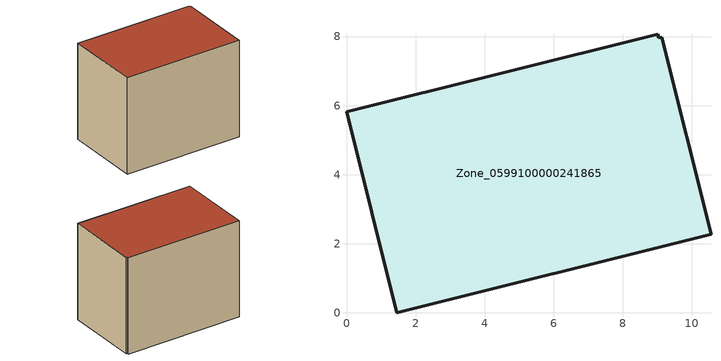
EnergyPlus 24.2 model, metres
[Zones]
Zone_0599100000241865
 floor ground (C_G): 9.12,7.98 10.55,2.27 1.46,0 0,5.82 9.01,8.07 9.03,7.96 z0
 wall outside (C_F): 1.46,0 10.55,2.27 9.12,7.98 9.03,7.96 9.01,8.07 0,5.82 1.46,0 z0:7.58
 roof outside (C_R): 10.55,2.27 9.12,7.98 9.03,7.96 9.01,8.07 0,5.82 1.46,0 z7.58
[BUILDING]
Pand.0599100000241865: North Axis=0; Terrain=City; Loads Convergence Tolerance Value=0.04; Temperature Convergence Tolerance Value=0.4; Solar Distribution=FullExterior; Maximum Number of Warmup Days=25; Minimum Number of Warmup Days=1
[Site:Location]
Rotterdam.The.Hague.AP_ZH_NLD Design_Conditions: Latitude=51.96; Longitude=4.45; Time Zone=1; Elevation=-4.5
[SITE:GROUNDTEMPERATURE:BUILDINGSURFACE]
18, 18, 18, 18, 18, 18, 18, 18, 18, 18, 18, 18
[MATERIAL] Thermal Absorptance=0.9; Solar Absorptance=0.7; Visible Absorptance=0.7
Name | Roughness | Thickness | Conductivity | Density | Specific Heat
G.TI.1965-1974 | MediumSmooth | 0.15 | 0.882353 | 540 | 1210
F.TI.1965-1974 | Rough | 0.3 | 0.697674 | 1920 | 840
R.TI.1965-1974 | MediumRough | 0.2 | 0.232558 | 1500 | 1000
[CONSTRUCTION]
C_G: G.TI.1965-1974
C_F: F.TI.1965-1974
C_R: R.TI.1965-1974
[ZONE]
Zone_0599100000241865: Type=1; Multiplier=1; Ceiling Height=Autocalculate; Volume=Autocalculate; Floor Area=autocalculate; Part of Total Floor Area=Yes
[ZONEINFILTRATION:DESIGNFLOWRATE]
Infil_Zone_0599100000241865: Zone or ZoneList or Space or SpaceList=Zone_0599100000241865; Schedule=AlwaysOn; Design Flow Rate Calculation Method=Flow/Area; Flow Rate per Floor Area=0.003; Constant Term Coefficient=1; Temperature Term Coefficient=0; Velocity Term Coefficient=0; Velocity Squared Term Coefficient=0
[HVACTEMPLATE:ZONE:IDEALLOADSAIRSYSTEM]
Zone_0599100000241865: Maximum Heating Supply Air Temperature=50; Minimum Cooling Supply Air Temperature=13; Maximum Heating Supply Air Humidity Ratio=0.0156; Minimum Cooling Supply Air Humidity Ratio=0.0077; Heating Limit=NoLimit; Cooling Limit=NoLimit; Dehumidification Control Type=ConstantSensibleHeatRatio; Cooling Sensible Heat Ratio=0.7; Dehumidification Setpoint=60; Humidification Control Type=None; Humidification Setpoint=30; Outdoor Air Method=None; Outdoor Air Flow Rate per Person=0.00944; Outdoor Air Flow Rate per Zone Floor Area=0; Outdoor Air Flow Rate per Zone=0; Demand Controlled Ventilation Type=None; Outdoor Air Economizer Type=NoEconomizer; Heat Recovery Type=None; Sensible Heat Recovery Effectiveness=0.7; Latent Heat Recovery Effectiveness=0.65
[ZONECONTROL:THERMOSTAT]
ThermostatControl_Zone_0599100000241865: Zone or ZoneList=Zone_0599100000241865; Control Type Schedule=DualSetpointControlType; Control 1=Thermostat_Zone_0599100000241865; Temperature Difference Between Cutout And Setpoint=0
[THERMOSTATSETPOINT:DUALSETPOINT]
Thermostat_Zone_0599100000241865: Heating Setpoint Temperature Schedule=HeatingSetpoint_Zone_0599100000241865; Cooling Setpoint Temperature Schedule=CoolingSetpoint_Zone_0599100000241865
[SCHEDULE:COMPACT]
HeatingSetpoint_Zone_0599100000241865: Through: 12/31, For: AllDays, Until: 24:00, 21
CoolingSetpoint_Zone_0599100000241865: Through: 12/31, For: AllDays, Until: 24:00, 24
DualSetpointControlType: Through: 12/31, For: AllDays, Until: 24:00, 4
AlwaysOn: Through: 12/31, For: AllDays, Until: 24:00, 1
